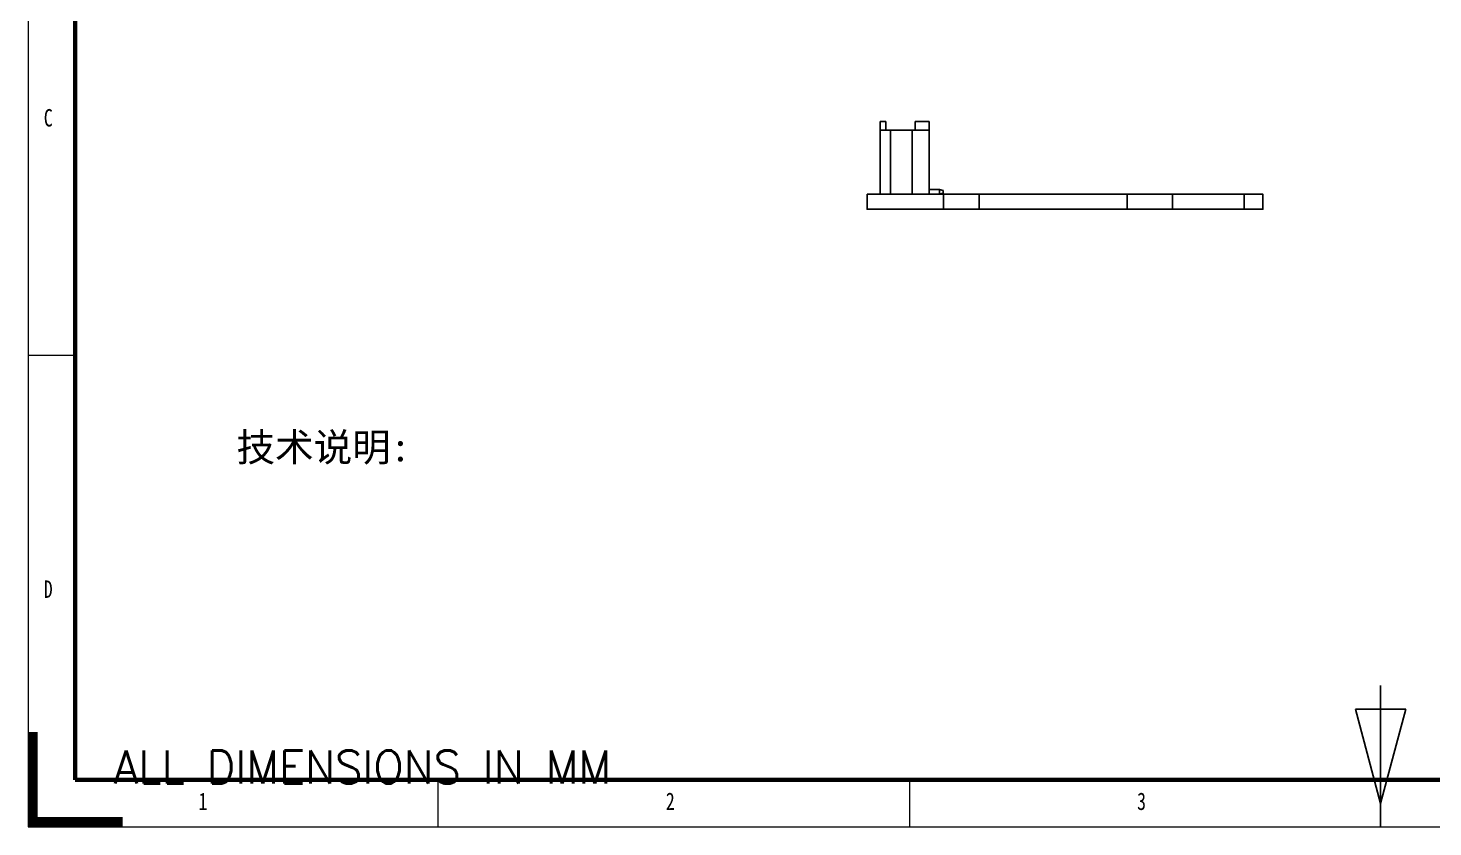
# Model space of a CAD drawing. Header units: millimetres. Extents: x 459 to 746, y 1477 to 1677.
# Drawn here: x 459.2 to 608.3, y 1477.3 to 1562 of the extents above; entities that cross this region are included whole.
import ezdxf
from ezdxf.lldxf.tags import DXFTag

# ---------------------------------------------------------------- set-up
doc = ezdxf.new("R2010")
doc.units = ezdxf.units.MM
doc.layers.get('0').update_dxf_attribs({"linetype": 'CONTINUOUS'})
doc.styles.add('DEFAULT', font='simplex.shx')
doc.styles.add('SLDTEXTSTYLE0', font='TXT', dxfattribs={"width": 0.75})
tags = doc.linetypes.add('DASHED', pattern=[25.72, 12.86, -12.86]).pattern_tags.tags
tags[6:7] = [DXFTag(74, 4), DXFTag(75, 0), DXFTag(340, '0'), DXFTag(46, 0.0), DXFTag(50, 0.0), DXFTag(44, 0.0), DXFTag(45, 0.0)]
tags[4:5] = [DXFTag(74, 4), DXFTag(75, 0), DXFTag(340, '0'), DXFTag(46, 0.0), DXFTag(50, 0.0), DXFTag(44, 0.0), DXFTag(45, 0.0)]

# ---------------------------------------------------------------- blocks, each defined once
blk = doc.blocks.new('ASSORTED_DRAFT6')
at = {"color": 18, "linetype": 'Continuous'}
for p, q in [((0, 9.98988), (1, 9.98988)), ((0, 9.94755), (1, 9.94755)), ((0, 9.90522), (1, 9.90522)), ((0, 9.86289), (1, 9.86289)), ((0, 9.82056), (1, 9.82056)), ((0, 9.77823), (1, 9.77823)), ((0, 9.7359), (1, 9.7359)), ((0, 9.69357), (1, 9.69357)), ((0, 9.65124), (1, 9.65124)), ((0, 9.60891), (1, 9.60891)), ((0, 9.56658), (1, 9.56658)), ((0, 9.52425), (1, 9.52425)), ((0, 9.48192), (1, 9.48192)), ((0, 9.43959), (1, 9.43959)), ((0, 9.39726), (1, 9.39726)), ((0, 9.35493), (1, 9.35493)), ((0, 9.3126), (1, 9.3126)), ((0, 9.27027), (1, 9.27027)), ((0, 9.22794), (1, 9.22794)), ((0, 9.18561), (1, 9.18561)), ((0, 9.14328), (1, 9.14328)), ((0, 9.10095), (1, 9.10095)), ((0, 9.05862), (1, 9.05862)), ((0, 9.01629), (1, 9.01629)), ((0, 8.97396), (1, 8.97396)), ((0, 8.93163), (1, 8.93163)), ((0, 8.8893), (1, 8.8893)), ((0, 8.84697), (1, 8.84697)), ((0, 8.80464), (1, 8.80464)), ((0, 8.76231), (1, 8.76231)), ((0, 8.71998), (1, 8.71998)), ((0, 8.67765), (1, 8.67765)), ((0, 8.63532), (1, 8.63532)), ((0, 8.59299), (1, 8.59299)), ((0, 8.55066), (1, 8.55066)), ((0, 8.50833), (1, 8.50833)), ((0, 8.466), (1, 8.466)), ((0, 8.42367), (1, 8.42367)), ((0, 8.38134), (1, 8.38134)), ((0, 8.33901), (1, 8.33901)), ((0, 8.29668), (1, 8.29668)), ((0, 8.25435), (1, 8.25435)), ((0, 8.21202), (1, 8.21202)), ((0, 8.16969), (1, 8.16969)), ((0, 8.12736), (1, 8.12736)), ((0, 8.08503), (1, 8.08503)), ((0, 8.0427), (1, 8.0427)), ((0, 8.00037), (1, 8.00037)), ((0, 7.95804), (1, 7.95804)), ((0, 7.91571), (1, 7.91571)), ((0, 7.87338), (1, 7.87338)), ((0, 7.83105), (1, 7.83105)), ((0, 7.78872), (1, 7.78872)), ((0, 7.74639), (1, 7.74639)), ((0, 7.70406), (1, 7.70406)), ((0, 7.66173), (1, 7.66173)), ((0, 7.6194), (1, 7.6194)), ((0, 7.57707), (1, 7.57707)), ((0, 7.53474), (1, 7.53474)), ((0, 7.49241), (1, 7.49241)), ((0, 7.45008), (1, 7.45008)), ((0, 7.40775), (1, 7.40775)), ((0, 7.36542), (1, 7.36542)), ((0, 7.32309), (1, 7.32309)), ((0, 7.28076), (1, 7.28076)), ((0, 7.23843), (1, 7.23843)), ((0, 7.1961), (1, 7.1961)), ((0, 7.15377), (1, 7.15377)), ((0, 7.11144), (1, 7.11144)), ((0, 7.06911), (1, 7.06911)), ((0, 7.02678), (1, 7.02678)), ((0, 6.98445), (1, 6.98445)), ((0, 6.94212), (1, 6.94212)), ((0, 6.89979), (1, 6.89979)), ((0, 6.85746), (1, 6.85746)), ((0, 6.81513), (1, 6.81513)), ((0, 6.7728), (1, 6.7728)), ((0, 6.73047), (1, 6.73047)), ((0, 6.68814), (1, 6.68814)), ((0, 6.64581), (1, 6.64581)), ((0, 6.60348), (1, 6.60348)), ((0, 6.56115), (1, 6.56115)), ((0, 6.51882), (1, 6.51882)), ((0, 6.47649), (1, 6.47649)), ((0, 6.43416), (1, 6.43416)), ((0, 6.39183), (1, 6.39183)), ((0, 6.3495), (1, 6.3495)), ((0, 6.30717), (1, 6.30717)), ((0, 6.26484), (1, 6.26484)), ((0, 6.22251), (1, 6.22251)), ((0, 6.18018), (1, 6.18018)), ((0, 6.13785), (1, 6.13785)), ((0, 6.09552), (1, 6.09552)), ((0, 6.05319), (1, 6.05319)), ((0, 6.01086), (1, 6.01086)), ((0, 5.96853), (1, 5.96853)), ((0, 5.9262), (1, 5.9262)), ((0, 5.88387), (1, 5.88387)), ((0, 5.84154), (1, 5.84154)), ((0, 5.79921), (1, 5.79921)), ((0, 5.75688), (1, 5.75688)), ((0, 5.71455), (1, 5.71455)), ((0, 5.67222), (1, 5.67222)), ((0, 5.62989), (1, 5.62989)), ((0, 5.58756), (1, 5.58756)), ((0, 5.54523), (1, 5.54523)), ((0, 5.5029), (1, 5.5029)), ((0, 5.46057), (1, 5.46057)), ((0, 5.41824), (1, 5.41824)), ((0, 5.37591), (1, 5.37591)), ((0, 5.33358), (1, 5.33358)), ((0, 5.29125), (1, 5.29125)), ((0, 5.24892), (1, 5.24892)), ((0, 5.20659), (1, 5.20659)), ((0, 5.16426), (1, 5.16426)), ((0, 5.12193), (1, 5.12193)), ((0, 5.0796), (1, 5.0796)), ((0, 5.03727), (1, 5.03727)), ((0, 4.99494), (1, 4.99494)), ((0, 4.95261), (1, 4.95261)), ((0, 4.91028), (1, 4.91028)), ((0, 4.86795), (1, 4.86795)), ((0, 4.82562), (1, 4.82562)), ((0, 4.78329), (1, 4.78329)), ((0, 4.74096), (1, 4.74096)), ((0, 4.69863), (1, 4.69863)), ((0, 4.6563), (1, 4.6563)), ((0, 4.61397), (1, 4.61397)), ((0, 4.57164), (1, 4.57164)), ((0, 4.52931), (1, 4.52931)), ((0, 4.48698), (1, 4.48698)), ((0, 4.44465), (1, 4.44465)), ((0, 4.40232), (1, 4.40232)), ((0, 4.35999), (1, 4.35999)), ((0, 4.31766), (1, 4.31766)), ((0, 4.27533), (1, 4.27533)), ((0, 4.233), (1, 4.233)), ((0, 4.19067), (1, 4.19067)), ((0, 4.14834), (1, 4.14834)), ((0, 4.10601), (1, 4.10601)), ((0, 4.06368), (1, 4.06368)), ((0, 4.02135), (1, 4.02135)), ((0, 3.97902), (1, 3.97902)), ((0, 3.93669), (1, 3.93669)), ((0, 3.89436), (1, 3.89436)), ((0, 3.85203), (1, 3.85203)), ((0, 3.8097), (1, 3.8097)), ((0, 3.76737), (1, 3.76737)), ((0, 3.72504), (1, 3.72504)), ((0, 3.68271), (1, 3.68271)), ((0, 3.64038), (1, 3.64038)), ((0, 3.59805), (1, 3.59805)), ((0, 3.55572), (1, 3.55572)), ((0, 3.51339), (1, 3.51339)), ((0, 3.47106), (1, 3.47106)), ((0, 3.42873), (1, 3.42873)), ((0, 3.3864), (1, 3.3864)), ((0, 3.34407), (1, 3.34407)), ((0, 3.30174), (1, 3.30174)), ((0, 3.25941), (1, 3.25941)), ((0, 3.21708), (1, 3.21708)), ((0, 3.17475), (1, 3.17475)), ((0, 3.13242), (1, 3.13242)), ((0, 3.09009), (1, 3.09009)), ((0, 3.04776), (1, 3.04776)), ((0, 3.00543), (1, 3.00543)), ((0, 2.9631), (1, 2.9631)), ((0, 2.92077), (1, 2.92077)), ((0, 2.87844), (1, 2.87844)), ((0, 2.83611), (1, 2.83611)), ((0, 2.79378), (1, 2.79378)), ((0, 2.75145), (1, 2.75145)), ((0, 2.70912), (1, 2.70912)), ((0, 2.66679), (1, 2.66679)), ((0, 2.62446), (1, 2.62446)), ((0, 2.58213), (1, 2.58213)), ((0, 2.5398), (1, 2.5398)), ((0, 2.49747), (1, 2.49747)), ((0, 2.45514), (1, 2.45514)), ((0, 2.41281), (1, 2.41281)), ((0, 2.37048), (1, 2.37048)), ((0, 2.32815), (1, 2.32815)), ((0, 2.28582), (1, 2.28582)), ((0, 2.24349), (1, 2.24349)), ((0, 2.20116), (1, 2.20116)), ((0, 2.15883), (1, 2.15883)), ((0, 2.1165), (1, 2.1165)), ((0, 2.07417), (1, 2.07417)), ((0, 2.03184), (1, 2.03184)), ((0, 1.98951), (1, 1.98951)), ((0, 1.94718), (1, 1.94718)), ((0, 1.90485), (1, 1.90485)), ((0, 1.86252), (1, 1.86252)), ((0, 1.82019), (1, 1.82019)), ((0, 1.77786), (1, 1.77786)), ((0, 1.73553), (1, 1.73553)), ((0, 1.6932), (1, 1.6932)), ((0, 1.65087), (1, 1.65087)), ((0, 1.60854), (1, 1.60854)), ((0, 1.56621), (1, 1.56621)), ((0, 1.52388), (1, 1.52388)), ((0, 1.48155), (1, 1.48155)), ((0, 1.43922), (1, 1.43922)), ((0, 1.39689), (1, 1.39689)), ((0, 1.35456), (1, 1.35456)), ((0, 1.31223), (1, 1.31223)), ((0, 1.2699), (1, 1.2699)), ((0, 1.22757), (1, 1.22757)), ((0, 1.18524), (1, 1.18524)), ((0, 1.14291), (1, 1.14291)), ((0, 1.10058), (1, 1.10058)), ((0, 1.05825), (1, 1.05825)), ((0, 1.01592), (1, 1.01592)), ((0, 0.97359), (10, 0.97359)), ((0, 0.93126), (10, 0.93126)), ((0, 0.88893), (10, 0.88893)), ((0, 0.8466), (10, 0.8466)), ((0, 0.80427), (10, 0.80427)), ((0, 0.76194), (10, 0.76194)), ((0, 0.71961), (10, 0.71961)), ((0, 0.67728), (10, 0.67728)), ((0, 0.63495), (10, 0.63495)), ((0, 0.59262), (10, 0.59262)), ((0, 0.55029), (10, 0.55029)), ((0, 0.50796), (10, 0.50796)), ((0, 0.46563), (10, 0.46563)), ((0, 0.4233), (10, 0.4233)), ((0, 0.38097), (10, 0.38097)), ((0, 0.33864), (10, 0.33864)), ((0, 0.29631), (10, 0.29631)), ((0, 0.25398), (10, 0.25398)), ((0, 0.21165), (10, 0.21165)), ((0, 0.16932), (10, 0.16932)), ((0, 0.12699), (10, 0.12699)), ((0, 0.08466), (10, 0.08466)), ((0, 0.04233), (10, 0.04233))]:
    blk.add_line(p, q, dxfattribs=at)

msp = doc.modelspace()

# ---------------------------------------------------------------- linework, layer by layer
at = {"color": 18, "linetype": 'DASHED', "lineweight": 5, "ltscale": 1.75}
for p, q in [((459.21, 1677.26), (459.21, 1477.26)), ((602.71, 1487.26), (602.71, 1477.26)), ((459.21, 1477.26), (746.21, 1477.26))]:
    msp.add_line(p, q, dxfattribs=at)
at = {"color": 7, "linetype": 'Continuous', "lineweight": 60}
for p, q in [((464.21, 1672.26), (464.21, 1482.26)), ((464.21, 1482.26), (741.21, 1482.26))]:
    msp.add_line(p, q, dxfattribs=at)
for p, q in [((549.61, 1551.18), (549.61, 1552.08)), ((550.21, 1552.08), (549.61, 1552.08)), ((550.21, 1552.08), (550.21, 1551.18)), ((553.31, 1552.08), (553.31, 1551.18)), ((554.81, 1552.08), (553.31, 1552.08)), ((554.81, 1552.08), (554.81, 1551.18)), ((549.61, 1551.18), (549.61, 1544.38)), ((550.71, 1551.18), (549.61, 1551.18)), ((553.01, 1551.18), (550.71, 1551.18)), ((550.71, 1551.18), (550.71, 1544.38)), ((553.01, 1551.18), (553.01, 1544.38)), ((554.81, 1551.18), (553.01, 1551.18)), ((554.81, 1551.18), (554.81, 1544.38)), ((554.81, 1544.88), (555.91, 1544.88)), ((555.91, 1544.38), (555.91, 1544.88)), ((556.31, 1544.78), (555.91, 1544.88)), ((556.31, 1544.48), (555.91, 1544.38)), ((556.31, 1544.78), (556.31, 1544.48)), ((556.32, 1542.78), (556.32, 1544.38)), ((560.12, 1542.78), (560.12, 1544.38)), ((575.82, 1542.78), (575.82, 1544.38)), ((580.62, 1542.78), (580.62, 1544.38)), ((588.22, 1544.38), (588.22, 1542.78))]:
    msp.add_line(p, q)
at = {"color": 7, "linetype": 'Continuous', "lineweight": 0}
for p, q in [((464.21, 1527.26), (459.21, 1527.26)), ((502.71, 1477.26), (502.71, 1482.26)), ((552.71, 1482.26), (552.71, 1477.26))]:
    msp.add_line(p, q, dxfattribs=at)
at = {"color": 18, "linetype": 'Continuous'}
for p, q in [((602.71, 1477.26), (602.71, 1492.26)), ((602.71, 1479.76), (600.03, 1489.76)), ((600.03, 1489.76), (605.39, 1489.76)), ((605.39, 1489.76), (602.71, 1479.76)), ((602.71, 1487.26), (602.71, 1477.26))]:
    msp.add_line(p, q, dxfattribs=at)
msp.add_lwpolyline([(548.22, 1544.38), (590.22, 1544.38), (590.22, 1542.78), (548.22, 1542.78)], close=True)

# ---------------------------------------------------------------- block references
at = {"color": 18, "linetype": 'Continuous', "lineweight": -3}
msp.add_blockref('ASSORTED_DRAFT6', (459.21, 1477.26), dxfattribs=at)

# ---------------------------------------------------------------- texts
at = {"color": 7, "linetype": 'Continuous', "lineweight": 0, "char_height": 1.85, "attachment_point": 1, "style": 'SLDTEXTSTYLE0'}
for s, insert in [('C', (460.87, 1553.41)), ('D', (460.87, 1503.41)), ('1', (477.29, 1480.91)), ('2', (526.87, 1480.91)), ('3', (576.87, 1480.91))]:
    msp.add_mtext(s, dxfattribs=dict(at, insert=insert))
at = {"insert": (481.32, 1519.04), "char_height": 3, "width": 25.1614, "attachment_point": 1}
msp.add_mtext('{\\fSimSun|b0|i0|c134|p2;技术说明:}', dxfattribs=at)
at = {"color": 18, "linetype": 'Continuous', "lineweight": 5, "insert": (468.29, 1481.87), "char_height": 3.5, "attachment_point": 7, "line_spacing_factor": 0.903614, "style": 'DEFAULT'}
msp.add_mtext('\\W00.967;ALL DIMENSIONS IN MM ', dxfattribs=at)

doc.saveas('drawing.dxf')
